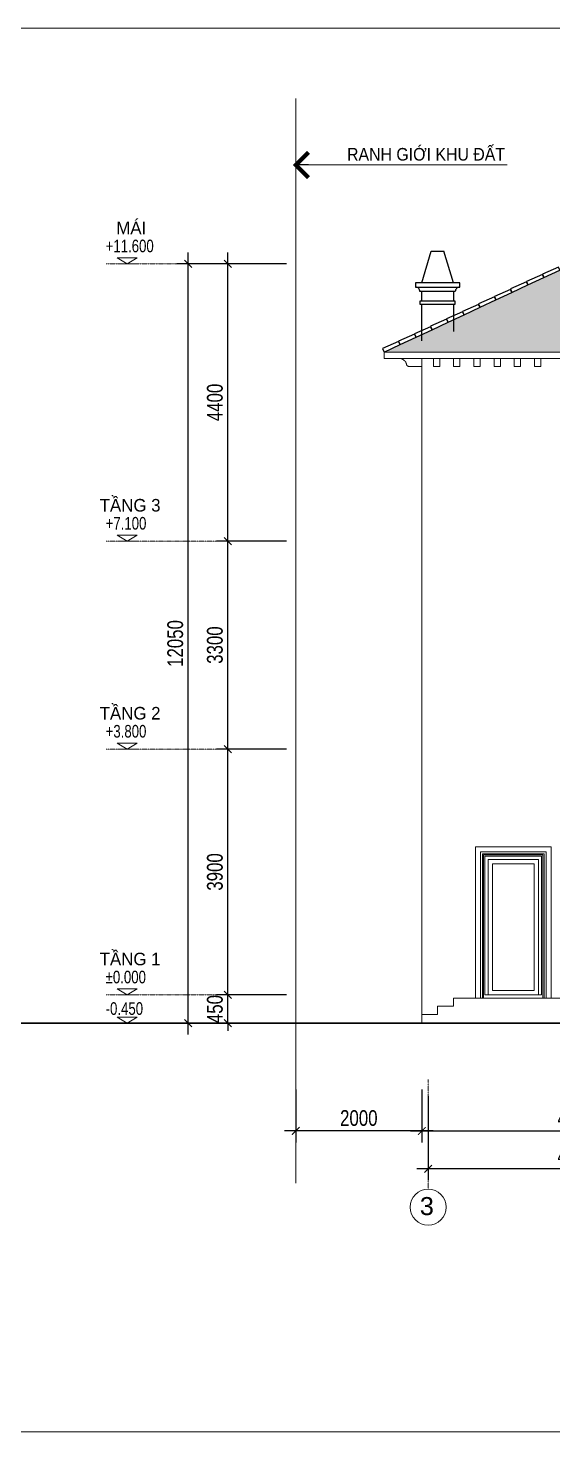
# Model space of a CAD drawing. Header units: millimetres. Extents: x 33748 to 451939, y -263262 to 62681.
# Drawn here: x 369589 to 377917, y -194383 to -172108 of the extents above; entities that cross this region are included whole.
import ezdxf
from ezdxf.enums import TextEntityAlignment as Align

# ---------------------------------------------------------------- set-up
doc = ezdxf.new("R2010")
doc.units = ezdxf.units.MM
doc.header["$PDMODE"] = 98
doc.linetypes.add('CENTER', pattern=[50.8, 31.75, -6.35, 6.35, -6.35])
doc.linetypes.add('HIDDEN', pattern=[0.375, 0.25, -0.125])
doc.layers.get('Defpoints').update_dxf_attribs({"color": 202, "lineweight": 13})
for name, color, linetype, lineweight in [('-CENTER', 143, 'CENTER', 13), ('-DIM', 9, 'Continuous', 13), ('-DOOR', 137, 'Continuous', 9), ('-KH', 143, 'Continuous', 13), ('-LINE1', 7, 'Continuous', 18), ('-RANH GIOI KHU DAT', 12, 'CENTER', 18), ('-TEXT', 7, 'Continuous', 15), ('-WALL', 4, 'Continuous', 35), ('A72', 9, 'Continuous', 5)]:
    doc.layers.add(name, color=color, linetype=linetype, lineweight=lineweight)
for name, color, linetype in [('-HATCH CONCRETE', 54, 'Continuous'), ('1-NETMANH', 8, 'Continuous'), ('12. NET DIM', 9, 'Continuous'), ('13. NET HATCH', 252, 'Continuous'), ('SOLO', 7, 'Continuous')]:
    doc.layers.add(name, color=color, linetype=linetype)
doc.styles.add('1', font='arial.ttf')
doc.styles.add('AVANH', font='', dxfattribs={"width": 0.8})
doc.styles.add('vnavanth', font='', dxfattribs={"width": 0.8})
doc.styles.add('X-5M-DH-TUM1$0$AVANTH', font='arial.ttf', dxfattribs={"width": 0.9})
doc.styles.add('X-ALL-SECTION$0$ROMANS', font='arial.ttf')
doc.styles.get('AVANH').set_extended_font_data('.VnAvantH')
doc.styles.get('vnavanth').set_extended_font_data('.VnAvantH')
doc.dimstyles.new('C_100A3', dxfattribs={"dimscale": 100, "dimtxt": 2.5, "dimasz": 1.2, "dimexe": 1.8, "dimexo": 0, "dimgap": 0.75, "dimtad": 1, "dimdec": 0, "dimzin": 0, "dimdsep": 46, "dimtxsty": 'AVANH', "dimblk": 'ARCHTICK', "dimcen": 0, "dimdle": 1.8, "dimclrd": 256, "dimclre": 256, "dimclrt": 7, "dimadec": 0, "dimazin": 0, "dimtfac": 0.0001, "dimtdec": 0, "dimtix": 1, "dimtmove": 2, "dimatfit": 3, "dimldrblk": 'ARCHTICK', "dimfxl": 1.8, "dimtolj": 1, "dimtzin": 0, "dimarcsym": 0})
doc.dimstyles.new('X-ALL-SECTION$0$ARROWS', dxfattribs={"dimscale": 100, "dimtxt": 2, "dimasz": 1, "dimexe": 2, "dimexo": 5, "dimgap": 1, "dimtad": 1, "dimdec": 0, "dimzin": 0, "dimdsep": 46, "dimtxsty": 'X-ALL-SECTION$0$ROMANS', "dimblk": 'X-ALL-SECTION$0$ARROWS', "dimcen": 0, "dimclrd": 256, "dimclre": 256, "dimclrt": 256, "dimazin": 0, "dimtfac": 0.5, "dimtdec": 0, "dimtofl": 0, "dimtmove": 2, "dimatfit": 3, "dimldrblk": 'X-ALL-SECTION$0$ARROWS', "dimfxl": 1, "dimtolj": 1, "dimtzin": 0, "dimlwd": -1, "dimlwe": -1, "dimarcsym": 0})

# ---------------------------------------------------------------- blocks, each defined once
blk = doc.blocks.new('_ARCHTICK')
at = {"const_width": 0.15}
blk.add_lwpolyline([(-0.5, -0.5), (0.5, 0.5)], dxfattribs=at)
blk = doc.blocks.new('*D1003')
at = {"layer": '-DIM', "lineweight": -2, "transparency": 16777216}
for p, q in [((372759, -187628), (372759, -183368)), ((373689, -183548), (372579, -183548)), ((373689, -187448), (372579, -187448))]:
    blk.add_line(p, q, dxfattribs=at)
at = {"layer": 'Defpoints', "color": 0, "transparency": 16777216}
for p in [(372759, -183548), (373689, -183548), (373689, -187448)]:
    blk.add_point(p, dxfattribs=at)
at = {"layer": '-DIM', "lineweight": -2, "transparency": 16777216, "xscale": 120, "yscale": 120, "zscale": 120}
for p, rotation in [((372759, -183548), 90), ((372759, -187448), 270)]:
    blk.add_blockref('_ARCHTICK', p, dxfattribs=dict(at, rotation=rotation))
at = {"layer": '-DIM', "color": 7, "transparency": 16777216, "insert": (372554, -185498), "char_height": 250, "attachment_point": 5, "rotation": 90, "style": 'AVANH'}
blk.add_mtext('\\A1;3900', dxfattribs=at)
blk = doc.blocks.new('*D1004')
at = {"layer": '-DIM', "lineweight": -2, "transparency": 16777216}
for p, q in [((372759, -183728), (372759, -180068)), ((373689, -180248), (372579, -180248)), ((373689, -183548), (372579, -183548))]:
    blk.add_line(p, q, dxfattribs=at)
at = {"layer": 'Defpoints', "color": 0, "transparency": 16777216}
for p in [(372759, -180248), (373689, -180248), (373689, -183548)]:
    blk.add_point(p, dxfattribs=at)
at = {"layer": '-DIM', "lineweight": -2, "transparency": 16777216, "xscale": 120, "yscale": 120, "zscale": 120}
for p, rotation in [((372759, -180248), 90), ((372759, -183548), 270)]:
    blk.add_blockref('_ARCHTICK', p, dxfattribs=dict(at, rotation=rotation))
at = {"layer": '-DIM', "color": 7, "transparency": 16777216, "insert": (372554, -181898), "char_height": 250, "attachment_point": 5, "rotation": 90, "style": 'AVANH'}
blk.add_mtext('\\A1;3300', dxfattribs=at)
blk = doc.blocks.new('*D1005')
at = {"layer": '-DIM', "lineweight": -2, "transparency": 16777216}
for p, q in [((372759, -187448), (372759, -187328)), ((373689, -187448), (372579, -187448)), ((372759, -187898), (372759, -187448)), ((373689, -187898), (372579, -187898)), ((372759, -187898), (372759, -188018))]:
    blk.add_line(p, q, dxfattribs=at)
at = {"layer": 'Defpoints', "color": 0, "transparency": 16777216}
for p in [(372759, -187448), (373689, -187448), (373689, -187898)]:
    blk.add_point(p, dxfattribs=at)
at = {"layer": '-DIM', "lineweight": -2, "transparency": 16777216, "xscale": 120, "yscale": 120, "zscale": 120}
for p, rotation in [((372759, -187448), 270), ((372759, -187898), 90)]:
    blk.add_blockref('_ARCHTICK', p, dxfattribs=dict(at, rotation=rotation))
at = {"layer": '-DIM', "color": 7, "transparency": 16777216, "insert": (372554, -187673), "char_height": 250, "attachment_point": 5, "rotation": 90, "style": 'AVANH'}
blk.add_mtext('\\A1;450', dxfattribs=at)
blk = doc.blocks.new('*D1006')
at = {"layer": '12. NET DIM', "lineweight": -2, "transparency": 16777216}
for p, q in [((375837, -188949), (375837, -189788)), ((380737, -188949), (380737, -189788)), ((375657, -189608), (380917, -189608))]:
    blk.add_line(p, q, dxfattribs=at)
at = {"layer": 'Defpoints', "color": 0, "transparency": 16777216}
for p in [(375837, -188949), (380737, -188949), (380737, -189608)]:
    blk.add_point(p, dxfattribs=at)
at = {"layer": '12. NET DIM', "lineweight": -2, "transparency": 16777216, "xscale": 120, "yscale": 120, "zscale": 120, "rotation": 180}
blk.add_blockref('_ARCHTICK', (375837, -189608), dxfattribs=at)
at = {"layer": '12. NET DIM', "lineweight": -2, "transparency": 16777216, "xscale": 120, "yscale": 120, "zscale": 120}
blk.add_blockref('_ARCHTICK', (380737, -189608), dxfattribs=at)
at = {"layer": '12. NET DIM', "color": 7, "transparency": 16777216, "insert": (378287, -189404), "char_height": 250, "attachment_point": 5, "style": 'AVANH'}
blk.add_mtext('\\A1;4900', dxfattribs=at)
blk = doc.blocks.new('*D1010')
at = {"layer": '12. NET DIM', "lineweight": -2, "transparency": 16777216}
for p, q in [((375937, -189055), (375937, -190388)), ((380637, -189074), (380637, -190388)), ((380817, -190208), (375757, -190208))]:
    blk.add_line(p, q, dxfattribs=at)
at = {"layer": 'Defpoints', "color": 0, "transparency": 16777216}
for p in [(375937, -189055), (380637, -189074), (375937, -190208)]:
    blk.add_point(p, dxfattribs=at)
at = {"layer": '12. NET DIM', "lineweight": -2, "transparency": 16777216, "xscale": 120, "yscale": 120, "zscale": 120, "rotation": 180}
blk.add_blockref('_ARCHTICK', (375937, -190208), dxfattribs=at)
at = {"layer": '12. NET DIM', "lineweight": -2, "transparency": 16777216, "xscale": 120, "yscale": 120, "zscale": 120}
blk.add_blockref('_ARCHTICK', (380637, -190208), dxfattribs=at)
at = {"layer": '12. NET DIM', "color": 7, "transparency": 16777216, "insert": (378287, -190004), "char_height": 250, "attachment_point": 5, "style": 'AVANH'}
blk.add_mtext('\\A1;4700', dxfattribs=at)
blk = doc.blocks.new('*D1001')
at = {"layer": '12. NET DIM', "lineweight": -2, "transparency": 16777216}
for p, q in [((373837, -188949), (373837, -189788)), ((375837, -188949), (375837, -189788)), ((376017, -189608), (373657, -189608))]:
    blk.add_line(p, q, dxfattribs=at)
at = {"layer": 'Defpoints', "color": 0, "transparency": 16777216}
for p in [(373837, -188949), (375837, -188949), (373837, -189608)]:
    blk.add_point(p, dxfattribs=at)
at = {"layer": '12. NET DIM', "lineweight": -2, "transparency": 16777216, "xscale": 120, "yscale": 120, "zscale": 120, "rotation": 180}
blk.add_blockref('_ARCHTICK', (373837, -189608), dxfattribs=at)
at = {"layer": '12. NET DIM', "lineweight": -2, "transparency": 16777216, "xscale": 120, "yscale": 120, "zscale": 120}
blk.add_blockref('_ARCHTICK', (375837, -189608), dxfattribs=at)
at = {"layer": '12. NET DIM', "color": 7, "transparency": 16777216, "insert": (374837, -189404), "char_height": 250, "attachment_point": 5, "style": 'AVANH'}
blk.add_mtext('\\A1;2000', dxfattribs=at)
blk = doc.blocks.new('X-ALL-SECTION$0$ARROWS')
blk.add_line((-1, 0), (0, 0))
at = {"const_width": 0.35}
blk.add_lwpolyline([(-1, -1), (0, 0), (-1, 1)], dxfattribs=at)
blk = doc.blocks.new('*D1034')
at = {"layer": '-DIM', "lineweight": -2, "transparency": 16777216}
for p, q in [((372759, -180428), (372759, -175668)), ((373689, -175848), (372579, -175848)), ((373689, -180248), (372579, -180248))]:
    blk.add_line(p, q, dxfattribs=at)
at = {"layer": 'Defpoints', "color": 0, "transparency": 16777216}
for p in [(372759, -175848), (373689, -175848), (373689, -180248)]:
    blk.add_point(p, dxfattribs=at)
at = {"layer": '-DIM', "lineweight": -2, "transparency": 16777216, "xscale": 120, "yscale": 120, "zscale": 120}
for p, rotation in [((372759, -175848), 90), ((372759, -180248), 270)]:
    blk.add_blockref('_ARCHTICK', p, dxfattribs=dict(at, rotation=rotation))
at = {"layer": '-DIM', "color": 7, "transparency": 16777216, "insert": (372554, -178048), "char_height": 250, "attachment_point": 5, "rotation": 90, "style": 'AVANH'}
blk.add_mtext('\\A1;4400', dxfattribs=at)
blk = doc.blocks.new('*D1035')
at = {"layer": '-DIM', "lineweight": -2, "transparency": 16777216}
for p, q in [((372129, -188078), (372129, -175668)), ((373689, -175848), (371949, -175848)), ((373689, -187898), (371949, -187898))]:
    blk.add_line(p, q, dxfattribs=at)
at = {"layer": 'Defpoints', "color": 0, "transparency": 16777216}
for p in [(372129, -175848), (373689, -175848), (373689, -187898)]:
    blk.add_point(p, dxfattribs=at)
at = {"layer": '-DIM', "lineweight": -2, "transparency": 16777216, "xscale": 120, "yscale": 120, "zscale": 120}
for p, rotation in [((372129, -175848), 90), ((372129, -187898), 270)]:
    blk.add_blockref('_ARCHTICK', p, dxfattribs=dict(at, rotation=rotation))
at = {"layer": '-DIM', "color": 7, "transparency": 16777216, "insert": (371925, -181873), "char_height": 250, "attachment_point": 5, "rotation": 90, "style": 'AVANH'}
blk.add_mtext('\\A1;12050', dxfattribs=at)

msp = doc.modelspace()

# ---------------------------------------------------------------- hatches: boundary and pattern name
at = {"layer": '13. NET HATCH'}
h = msp.add_hatch(dxfattribs=at)
h.set_pattern_fill('N-ONG-01', color=256, scale=200)
h.set_pattern_definition([(274.9697, (290364.163, -18992.926), (-199.9982614, 2400.0002103), [184.6944, -4432.6642]), (180, (290380.16, -19176.93), (-200, -200), [16, -184]), (0, (290180.16, -19192.93), (200, 200), [56, -144]), (90, (290236.16, -19192.93), (-200, 200), [20, -180]), (270, (290364.16, -19172.93), (200, -200), [20, -180]), (0, (290364.16, -19192.93), (200, 200), [16, -184]), (0, (290180.16, -19176.93), (200, 200), [40, -160]), (85.0303, (290220.163, -19176.926), (199.9982614, 2400.0002103), [184.6944, -4432.6642]), (52.6961, (290220.163, -19166.926), (-2599.99717798, -3400.00214834), [52.8016, -5227.35]), (18.4349, (290252.16, -19124.926), (400.000087, 199.99968), [50.5964, -581.859]), (341.5651, (290300.16, -19108.926), (-400.000087, 199.99968), [50.5964, -581.859]), (307.3039, (290348.163, -19124.926), (2599.99717798, -3400.00214834), [52.8016, -5227.35]), (20.2249, (290262.163, -19138.926), (-2199.99945287, -800.0016671), [40.497, -4009.1944]), (339.7751, (290300.163, -19124.926), (2199.99945287, -800.0016671), [40.497, -4009.1944]), (307.4054, (290338.163, -19138.926), (2000.0019905, -2599.998493), [42.8018, -4237.385]), (52.5946, (290236.163, -19172.926), (-2000.0019905, -2599.998493), [42.8018, -4237.385])])
h.paths.add_polyline_path([(386137.4, -177248.5), (383087.6, -175826.3), (378428.6, -175830.9), (381354.1, -177190.9), (381337.1, -177248.5)])
h.paths.add_polyline_path([(381337.1, -177248.5), (378287.2, -175826.3), (378287.2, -175826.3), (375237.4, -177248.5)])

# ---------------------------------------------------------------- linework, layer by layer
at = {"layer": '-CENTER', "ltscale": 0.1}
for p, q in [((370828, -175848.3), (373656.9, -175848.3)), ((370828, -180248.5), (373689, -180248.5)), ((370828, -183548.5), (373689, -183548.5)), ((370828, -187448.5), (373689, -187448.5)), ((370828, -187898.5), (373689, -187898.5)), ((375937.4, -188792.3), (375937.4, -190531.5))]:
    msp.add_line(p, q, dxfattribs=at)
at = {"layer": '-DOOR', "lineweight": 9}
for points in [[(377687.4, -185298.5), (376887.4, -185298.5), (376887.4, -187448.5), (377687.4, -187448.5)], [(377617.4, -185368.5), (376957.4, -185368.5), (376957.4, -187378.5), (377617.4, -187378.5)]]:
    msp.add_lwpolyline(points, close=True, dxfattribs=at)
at = {"layer": '-HATCH CONCRETE'}
for points in [[(378028.8, -175946.8), (378006.9, -175899.7), (377749.7, -176010.8), (377775.1, -176065.2)], [(377521.3, -176183.5), (377499.3, -176136.4), (377242.2, -176247.5), (377267.5, -176301.8)], [(377775.1, -176065.2), (377753.1, -176018), (377495.9, -176129.1), (377521.3, -176183.5)], [(377013.8, -176420.2), (376991.8, -176373), (376734.6, -176484.1), (376760, -176538.5)], [(377267.5, -176301.8), (377245.6, -176254.7), (376988.4, -176365.8), (377013.8, -176420.2)], [(376506.2, -176656.8), (376484.3, -176609.7), (376227.1, -176720.8), (376252.5, -176775.2)], [(376760, -176538.5), (376738, -176491.4), (376480.9, -176602.5), (376506.2, -176656.8)], [(375998.7, -176893.5), (375976.7, -176846.4), (375719.6, -176957.5), (375744.9, -177011.8)], [(376252.5, -176775.2), (376230.5, -176728), (375973.3, -176839.1), (375998.7, -176893.5)], [(375491.2, -177130.2), (375469.2, -177083), (375212, -177194.1), (375237.4, -177248.5)], [(375744.9, -177011.8), (375723, -176964.7), (375465.8, -177075.8), (375491.2, -177130.2)]]:
    msp.add_lwpolyline(points, close=True, dxfattribs=at)
at = {"layer": '-KH'}
for p, q in [((371009.9, -175848.3), (371309.9, -175848.3)), ((371009.9, -180248.5), (371309.9, -180248.5)), ((371009.9, -183548.5), (371309.9, -183548.5)), ((371009.9, -187448.5), (371309.9, -187448.5)), ((371009.9, -187898.5), (371309.9, -187898.5))]:
    msp.add_line(p, q, dxfattribs=at)
for points in [[(371319, -175752.3), (371000.9, -175752.3), (371159.9, -175848.3)], [(371319, -180152.5), (371000.9, -180152.5), (371159.9, -180248.5)], [(371319, -183452.5), (371000.9, -183452.5), (371159.9, -183548.5)], [(371319, -187352.5), (371000.9, -187352.5), (371159.9, -187448.5)], [(371319, -187802.5), (371000.9, -187802.5), (371159.9, -187898.5)]]:
    msp.add_lwpolyline(points, close=True, dxfattribs=at)
msp.add_circle((375937.4, -190817.8), 286.3, dxfattribs=at)
for points in [[(371159.9, -175848.3), (371159.9, -175752.3), (371319, -175752.3), (371159.9, -175848.3)], [(371159.9, -180248.5), (371159.9, -180152.5), (371319, -180152.5), (371159.9, -180248.5)], [(371159.9, -183548.5), (371159.9, -183452.5), (371319, -183452.5), (371159.9, -183548.5)], [(371159.9, -187448.5), (371159.9, -187352.5), (371319, -187352.5), (371159.9, -187448.5)], [(371159.9, -187898.5), (371159.9, -187802.5), (371319, -187802.5), (371159.9, -187898.5)]]:
    msp.add_solid(points, dxfattribs=at)
at = {"layer": '-LINE1'}
for p, q in [((375237.4, -177248.5), (378287.2, -175826.3)), ((375237.4, -177348.5), (375237.4, -177248.5)), ((386137.4, -177248.5), (375237.4, -177248.5)), ((386137.4, -177348.5), (375237.4, -177348.5)), ((375837.4, -187898.5), (375837.4, -177476.5))]:
    msp.add_line(p, q, dxfattribs=at)
at = {"layer": '-LINE1', "lineweight": 20}
for p, q in [((376687.4, -185098.5), (377887.4, -185098.5)), ((376687.4, -187498.5), (376687.4, -185098.5)), ((377887.4, -185098.5), (377887.4, -187498.5))]:
    msp.add_line(p, q, dxfattribs=at)
at = {"layer": '-LINE1'}
for points in [[(375624.1, -177475.5), (375619.9, -177474.2), (375615.8, -177472.5), (375612, -177470.4), (375608.4, -177467.8), (375605.1, -177464.8), (375602.2, -177461.4), (375599.7, -177457.8), (375597.6, -177453.9), (375596, -177449.8), (375594.9, -177445.5), (375592.6, -177436.5), (375589.7, -177427.8), (375586.1, -177419.4), (375581.8, -177411.2), (375576.9, -177403.4), (375571.4, -177396.1), (375565.3, -177389.2), (375558.6, -177382.8), (375551.5, -177377), (375543.9, -177371.8), (375536, -177367.1), (375527.7, -177363.2), (375526.2, -177362.5), (375524.9, -177361.7), (375523.6, -177360.8), (375522.5, -177359.7), (375521.4, -177358.6), (375520.4, -177357.3), (375519.6, -177356), (375518.9, -177354.6), (375518.3, -177353.1), (375517.9, -177351.6), (375517.6, -177350.1), (375517.4, -177348.5), (375837.4, -177348.5), (375837.4, -177476.5), (375836.3, -177476.5), (375632.9, -177476.5), (375628.5, -177476.2)], [(376020.5, -177476.5), (376020.5, -177348.5), (376120.5, -177348.5), (376120.5, -177476.5)], [(376341.5, -177476.5), (376341.5, -177348.5), (376441.5, -177348.5), (376441.5, -177476.5)], [(376662.5, -177476.5), (376662.5, -177348.5), (376762.5, -177348.5), (376762.5, -177476.5)], [(376983.6, -177476.5), (376983.6, -177348.5), (377083.6, -177348.5), (377083.6, -177476.5)], [(377304.6, -177476.5), (377304.6, -177348.5), (377404.6, -177348.5), (377404.6, -177476.5)], [(377625.6, -177476.5), (377625.6, -177348.5), (377725.6, -177348.5), (377725.6, -177476.5)]]:
    msp.add_lwpolyline(points, close=True, dxfattribs=at)
at = {"layer": '-LINE1', "lineweight": 20}
msp.add_lwpolyline([(377737.4, -185248.5), (376837.4, -185248.5), (376837.4, -187448.5), (377737.4, -187448.5)], close=True, dxfattribs=at)
at = {"layer": '-LINE1'}
msp.add_lwpolyline([(375837.4, -187898.5), (375837.4, -187758.5), (376087.4, -187758.5), (376087.4, -187628.5), (376337.4, -187628.5), (376337.4, -187498.5), (380537.7, -187498.5), (380537.7, -187628.5), (380787.7, -187628.5), (380787.7, -187758.5), (381037.7, -187758.5), (381037.7, -187898.5)], dxfattribs=at)
at = {"layer": '-RANH GIOI KHU DAT', "linetype": 'HIDDEN', "ltscale": 10}
msp.add_lwpolyline([(373837.4, -173226.1), (373837.4, -190434.8)], dxfattribs=at)
at = {"layer": '-WALL'}
msp.add_lwpolyline([(399947.2, -187898.5), (368447.2, -187898.5)], dxfattribs=at)
at = {"layer": '1-NETMANH', "lineweight": 20}
for p, q in [((376767.4, -185178.5), (377807.4, -185178.5)), ((376767.4, -185178.5), (376767.4, -187498.5)), ((376797.4, -185208.5), (377777.4, -185208.5)), ((376797.4, -185208.5), (376797.4, -187498.5)), ((376817.4, -185228.5), (377757.4, -185228.5)), ((376817.4, -185228.5), (376817.4, -187498.5)), ((377757.4, -185228.5), (377757.4, -187498.5)), ((377777.4, -185208.5), (377777.4, -187498.5)), ((377807.4, -185178.5), (377807.4, -187498.5))]:
    msp.add_line(p, q, dxfattribs=at)
at = {"layer": 'Defpoints'}
msp.add_lwpolyline([(368447.2, -194382.9), (399947.2, -194382.9), (399947.2, -172107.9), (368447.2, -172107.9)], close=True, dxfattribs=at)
at = {"layer": 'SOLO'}
for p, q in [((375837.4, -176148.5), (375986.7, -175648.5)), ((375986.7, -175648.5), (376188.1, -175648.5)), ((376337.4, -176148.5), (376188.1, -175648.5)), ((375837.4, -176438.5), (375837.4, -176288.5)), ((376337.4, -176288.5), (376337.4, -176438.5)), ((375837.4, -177071.4), (375837.4, -176488.5)), ((376337.4, -176488.5), (376337.4, -176923.9))]:
    msp.add_line(p, q, dxfattribs=at)
msp.add_lwpolyline([(375737.4, -176218.5), (376437.4, -176218.5), (376437.4, -176148.5), (375737.4, -176148.5), (375737.4, -176218.5)], dxfattribs=at)
msp.add_lwpolyline([(376437.4, -176218.5, 0.4142136), (376367.4, -176288.5), (375807.4, -176288.5, 0.4142136), (375737.4, -176218.5)], format="xyb", dxfattribs=at)
msp.add_lwpolyline([(375807.4, -176438.5), (375807.4, -176488.5), (376367.4, -176488.5), (376367.4, -176438.5)], close=True, dxfattribs=at)

# ---------------------------------------------------------------- texts
at = {"layer": '-TEXT', "color": 2, "style": 'X-5M-DH-TUM1$0$AVANTH', "width": 0.9}
msp.add_text('RANH GIỚI KHU ĐẤT', height=200, dxfattribs=at).set_placement((374650.6, -174210.4))
at = {"layer": '-TEXT', "color": 2, "style": 'vnavanth'}
for s, height, p in [('M¸I', 200, (370988.7, -175379)), ('TÇNG 3', 200, (370725.2, -179779.2)), ('TÇNG 2', 199.96, (370725.2, -183079.2)), ('TÇNG 1', 199.96, (370725.2, -186979.2))]:
    msp.add_text(s, height=height, dxfattribs=at).set_placement(p)
at = {"layer": '-TEXT', "style": '1', "width": 0.75}
for s, p in [('+11.600', (370819.9, -175665)), ('+7.100', (370819.9, -180065.2)), ('+3.800', (370819.9, -183365.2)), ('%%P0.000', (370819.9, -187265.2)), ('-0.450', (370819.9, -187765.1))]:
    msp.add_text(s, height=200, dxfattribs=at).set_placement(p)
at = {"layer": '-TEXT', "color": 2, "style": '1'}
msp.add_text('3', height=286.3, dxfattribs=at).set_placement((375916.9, -190799.7), align=Align.MIDDLE_CENTER)

# ---------------------------------------------------------------- dimensions: what is measured, and where the dimension line sits
at = {"layer": '-DIM'}
for base, p1, p2, picture, middle in [((372128.8, -175848.3), (373689, -187898.5), (373689, -175848.3), '*D1035', (371924.5, -181873.4)), ((372758.8, -175848.3), (373689, -180248.5), (373689, -175848.3), '*D1034', (372554.5, -178048.4)), ((372758.8, -180248.5), (373689, -183548.5), (373689, -180248.5), '*D1004', (372554.5, -181898.5)), ((372758.8, -183548.5), (373689, -187448.5), (373689, -183548.5), '*D1003', (372554.5, -185498.5)), ((372758.8, -187448.5), (373689, -187898.5), (373689, -187448.5), '*D1005', (372554.5, -187673.5))]:
    dim = msp.add_linear_dim(base=base, p1=p1, p2=p2, angle=90, dimstyle='C_100A3', dxfattribs=at)
    dim.commit()
    dim.dimension.update_dxf_attribs({"geometry": picture, "text_midpoint": middle})
at = {"layer": '12. NET DIM'}
dim = msp.add_linear_dim(base=(373837.4, -189608.5), p1=(375837.4, -188949.2), p2=(373837.4, -188949.2), dimstyle='C_100A3', dxfattribs=at)
dim.commit()
dim.dimension.update_dxf_attribs({"geometry": '*D1001', "text_midpoint": (374837.4, -189404.2)})
for base, p1, p2, picture, middle in [((380737.1, -189608.5), (375837.4, -188949.2), (380737.1, -188949.2), '*D1006', (378287.2, -189404.2)), ((375937.4, -190208.5), (380637.1, -189073.7), (375937.4, -189054.8), '*D1010', (378287.2, -190004.2))]:
    dim = msp.add_linear_dim(base=base, p1=p1, p2=p2, angle=180, dimstyle='C_100A3', dxfattribs=at)
    dim.commit()
    dim.dimension.update_dxf_attribs({"geometry": picture, "text_midpoint": middle})

# ---------------------------------------------------------------- leaders
at = {"layer": 'A72'}
msp.add_leader([(373837.4, -174280.4), (377188.5, -174280.4)], dimstyle='X-ALL-SECTION$0$ARROWS', override={"dimasz": 2, "dimtad": 0}, dxfattribs=at)

doc.saveas('drawing.dxf')
